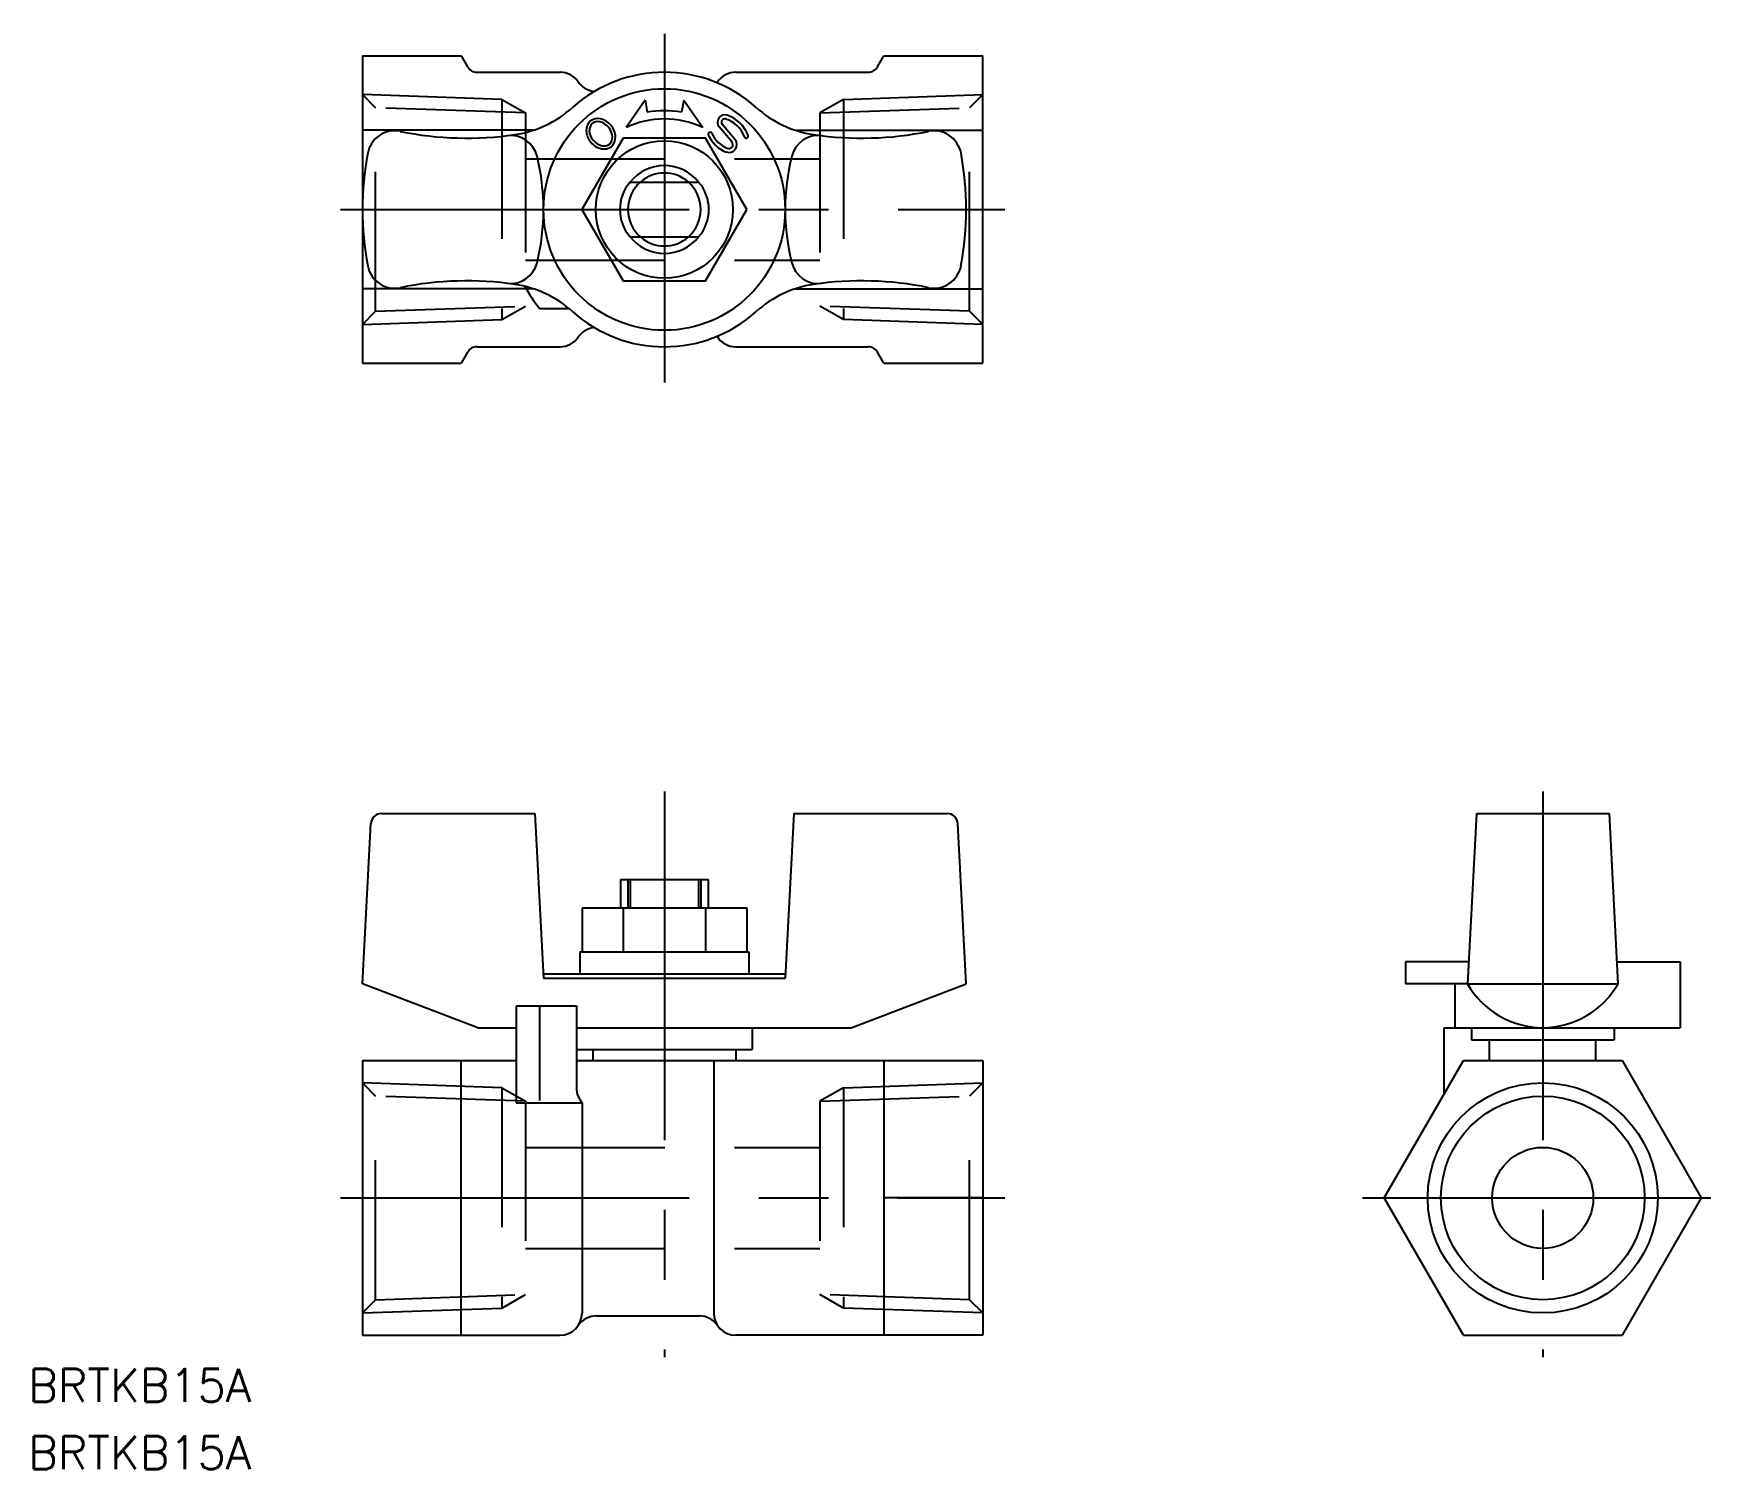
# Model space of a CAD drawing. Extents: x -137 to 16, y -25 to 106.
import ezdxf

# ---------------------------------------------------------------- set-up
doc = ezdxf.new("R2010")
doc.units = 0
doc.linetypes.add('CENTER', pattern=[50.8, 31.75, -6.35, 6.35, -6.35])
doc.linetypes.add('DASHED', pattern=[19.05, 12.7, -6.35])
doc.layers.get('0').update_dxf_attribs({"linetype": 'CONTINUOUS'})
doc.layers.add('CENTER', color=1, linetype='CENTER')
doc.styles.get("Standard").update_dxf_attribs({"font": 'txt.shx', "height": 3, "bigfont": 'bigfont.shx'})

msp = doc.modelspace()

# ---------------------------------------------------------------- linework, layer by layer
at = {"color": 7, "linetype": 'CONTINUOUS'}
for p, q in [((-107.5, 104), (-107.5, 76)), ((-107.5, 104), (-98.5, 104)), ((-98.5, 104), (-97.92, 103)), ((-60.58, 103), (-60, 104)), ((-60, 104), (-51, 104)), ((-51, 76), (-51, 104)), ((-97.06, 102.5), (-89.5, 102.5)), ((-73.5, 102.5), (-61.44, 102.5)), ((-81.76, 99.97), (-83.49, 97.48)), ((-81.76, 99.97), (-81.56, 98.86)), ((-78.24, 99.97), (-78.44, 98.86)), ((-78.24, 99.97), (-76.51, 97.48)), ((-91.94, 97.22), (-107.5, 97.22)), ((-73.84, 96.12), (-75.01, 97.52)), ((-73.56, 96.35), (-74.74, 97.76)), ((-68.06, 97.22), (-51, 97.22)), ((-83.75, 96.5), (-87.51, 90)), ((-76.25, 96.5), (-83.75, 96.5)), ((-72.49, 90), (-76.25, 96.5)), ((-83.12, 92.5), (-76.88, 92.5)), ((-87.51, 90), (-83.75, 83.5)), ((-76.25, 83.5), (-72.49, 90)), ((-83.12, 87.5), (-76.88, 87.5)), ((-83.75, 83.5), (-76.25, 83.5)), ((-91.94, 82.78), (-107.5, 82.78)), ((-68.06, 82.78), (-51, 82.78)), ((-91.37, 81), (-88.7, 81)), ((-97.92, 77), (-98.5, 76)), ((-97.06, 77.5), (-89.5, 77.5)), ((-73.5, 77.5), (-61.44, 77.5)), ((-60, 76), (-60.58, 77)), ((-107.5, 76), (-98.5, 76)), ((-60, 76), (-51, 76)), ((-107.5, 19.5), (-106.74, 34.05)), ((-105.74, 35), (-91.79, 35)), ((-91.79, 35), (-91, 20)), ((-68.21, 35), (-69, 20)), ((-68.21, 35), (-54.26, 35)), ((-52.5, 19.5), (-53.26, 34.05)), ((-6.04, 35), (-6.85, 19.5)), ((-6.04, 35), (6.04, 35)), ((6.04, 35), (6.85, 19.5)), ((-84, 29), (-76, 29)), ((-84, 29), (-84, 26.4)), ((-83.12, 29), (-83.12, 26.4)), ((-76.88, 29), (-76.88, 26.4)), ((-76, 29), (-76, 26.4)), ((-87.5, 26.4), (-72.5, 26.4)), ((-87.5, 26.4), (-87.5, 22.4)), ((-83.75, 26.4), (-83.75, 22.4)), ((-76.25, 26.4), (-76.25, 22.4)), ((-72.5, 26.4), (-72.5, 22.4)), ((-87.7, 22.4), (-72.3, 22.4)), ((-87.7, 22.4), (-87.7, 20.4)), ((-72.3, 22.4), (-72.3, 20.4)), ((-91, 20.4), (-69, 20.4)), ((-6.75, 21.5), (-12.5, 21.5)), ((-12.5, 21.5), (-12.5, 19.5)), ((6.75, 21.5), (12.5, 21.5)), ((12.5, 21.5), (12.5, 15.5)), ((-97, 15.5), (-107.5, 19.5)), ((-91, 20), (-69, 20)), ((-63, 15.5), (-52.5, 19.5)), ((-6.85, 19.5), (-12.5, 19.5)), ((-8, 19.5), (-8, 15.5)), ((-6.85, 19.5), (6.85, 19.5)), ((-93.5, 17.5), (-88, 17.5)), ((-93.5, 17.5), (-93.5, 8.67)), ((-91.37, 17.5), (-91.37, 8.87)), ((-88, 17.5), (-88, 10)), ((-97, 15.5), (-93.5, 15.5)), ((-88, 15.5), (-63, 15.5)), ((-72, 15.5), (-72, 13.5)), ((-9, 15.5), (12.5, 15.5)), ((-9, 15.5), (-9, 9.41)), ((-6.5, 15.5), (-6.5, 14.4)), ((6.5, 15.5), (6.5, 14.4)), ((-6.5, 14.4), (6.5, 14.4)), ((-4.84, 12.5), (-4.84, 14.4)), ((4.84, 12.5), (4.84, 14.4)), ((-107.5, 12.5), (-107.5, -12.5)), ((-107.5, 12.5), (-93.5, 12.5)), ((-98.5, -12.5), (-98.5, 12.5)), ((-88, 13.5), (-72, 13.5)), ((-88, 12.5), (-73.5, 12.5)), ((-86.5, 13.5), (-86.5, 12.5)), ((-75.5, 12.5), (-75.5, -10.5)), ((-73.5, 13.5), (-73.5, 12.5)), ((-73.5, 12.5), (-51, 12.5)), ((-60, 12.5), (-60, -12.5)), ((-51, 12.5), (-51, -12.5)), ((-14.43, 0), (-7.22, 12.5)), ((-7.22, 12.5), (7.22, 12.5)), ((7.22, 12.5), (14.43, 0)), ((-93.5, 8.67), (-87.5, 8.67)), ((-87.5, 8.67), (-87.5, -10.5)), ((-107.5, 0), (-98.5, 0)), ((-51, 0), (-60, 0)), ((-7.22, -12.5), (-14.43, 0)), ((14.43, 0), (7.22, -12.5)), ((-86.19, -10.75), (-76.81, -10.75)), ((-107.5, -12.5), (-89.5, -12.5)), ((-51, -12.5), (-73.5, -12.5)), ((-7.22, -12.5), (7.22, -12.5))]:
    msp.add_line(p, q, dxfattribs=at)
at = {"color": 3, "linetype": 'DASHED'}
for p, q in [((-107.5, 100.48), (-106.3, 99.27)), ((-94.8, 100.03), (-107.5, 100.48)), ((-94.8, 100.03), (-94.8, 79.97)), ((-94.8, 100.03), (-92.66, 98.8)), ((-63.7, 100.03), (-65.84, 98.8)), ((-63.7, 100.03), (-51, 100.48)), ((-63.7, 100.03), (-63.7, 79.97)), ((-51, 100.48), (-52.2, 99.27)), ((-106.3, 80.73), (-106.3, 99.27)), ((-92.66, 98.8), (-106.3, 99.27)), ((-92.66, 98.8), (-92.66, 81.2)), ((-65.84, 98.8), (-52.2, 99.27)), ((-65.84, 98.8), (-65.84, 81.2)), ((-52.2, 80.73), (-52.2, 99.27)), ((-92.66, 94.6), (-65.84, 94.6)), ((-92.66, 85.4), (-65.84, 85.4)), ((-106.3, 80.73), (-107.5, 79.52)), ((-106.3, 80.73), (-92.66, 81.2)), ((-94.8, 79.97), (-92.66, 81.2)), ((-52.2, 80.73), (-65.84, 81.2)), ((-63.7, 79.97), (-65.84, 81.2)), ((-52.2, 80.73), (-51, 79.52)), ((-107.5, 79.52), (-94.8, 79.97)), ((-51, 79.52), (-63.7, 79.97)), ((-94.8, 10.03), (-107.5, 10.48)), ((-107.5, 10.48), (-106.3, 9.27)), ((-92.66, 8.8), (-106.3, 9.27)), ((-106.3, -9.27), (-106.3, 9.27)), ((-94.8, 10.03), (-94.8, -10.03)), ((-94.8, 10.03), (-92.66, 8.8)), ((-63.7, 10.03), (-65.84, 8.8)), ((-65.84, 8.8), (-52.2, 9.27)), ((-63.7, 10.03), (-51, 10.48)), ((-63.7, 10.03), (-63.7, -10.03)), ((-51, 10.48), (-52.2, 9.27)), ((-52.2, -9.27), (-52.2, 9.27)), ((-92.66, 8.8), (-92.66, -8.8)), ((-65.84, 8.8), (-65.84, -8.8)), ((-92.66, 4.6), (-65.84, 4.6)), ((-92.66, -4.6), (-65.84, -4.6)), ((-106.3, -9.27), (-92.66, -8.8)), ((-94.8, -10.03), (-92.66, -8.8)), ((-52.2, -9.27), (-65.84, -8.8)), ((-63.7, -10.03), (-65.84, -8.8)), ((-106.3, -9.27), (-107.5, -10.48)), ((-107.5, -10.48), (-94.8, -10.03)), ((-51, -10.48), (-63.7, -10.03)), ((-52.2, -9.27), (-51, -10.48))]:
    msp.add_line(p, q, dxfattribs=at)
at = {"color": 3, "linetype": 'CONTINUOUS'}
for p, q in [((-83.32, 29), (-83.32, 26.4)), ((-76.68, 29), (-76.68, 26.4))]:
    msp.add_line(p, q, dxfattribs=at)
at = {"color": 7, "linetype": 'CONTINUOUS'}
for centre, radius in [((-80, 90), 11), ((-80, 90), 6.25), ((0, 0), 9.27), ((0, 0), 4.6)]:
    msp.add_circle(centre, radius, dxfattribs=at)
at = {"color": 3, "linetype": 'CONTINUOUS'}
msp.add_circle((0, 0), 10.48, dxfattribs=at)
at = {"color": 7, "linetype": 'CONTINUOUS'}
for centre, radius, start, end in [((-97.06, 103.5), 1, 210.0001, 270.0002), ((-89.5, 100.5), 2, 34.1555, 90), ((-80, 90), 12.5, 47.9872, 132.0352), ((-86.19, 102.75), 2, 214.2289, 265.0323), ((-73.5, 100.5), 2, 90, 145.7713), ((-61.44, 103.5), 1, 269.9997, 329.9998), ((-95.06, 106.72), 10, 278.4555, 312.0128), ((-80, 90), 9, 79.9999, 100), ((-74.5, 97.95), 0.666, 72.7316, 219.9995), ((-75.2, 95.72), 3, 19.8032, 72.7323), ((-64.94, 106.72), 10, 227.9872, 261.5445), ((-104.56, 94.67), 2.5, 78.3549, 169.2362), ((-98, 126.5), 30, 258.3548, 278.4555), ((-86.03, 97.23), 1.08, 131.3586, 182.8547), ((-85.32, 97.27), 1.8, 182.855, 219.495), ((-86.03, 97.23), 0.804, 131.8281, 182.8556), ((-85.32, 97.27), 1.52, 182.8554, 219.4149), ((-86.07, 97.2), 1.08, 77.1058, 128.6218), ((-86.07, 97.2), 0.804, 77.1057, 128.1521), ((-86.23, 96.5), 1.52, 40.5577, 77.1052), ((-86.23, 96.5), 1.8, 40.4651, 77.1052), ((-86.25, 96.52), 1.52, 2.8546, 39.4112), ((-86.25, 96.52), 1.8, 2.8549, 39.4942), ((-80, 90), 8.25, 65, 115.0002), ((-75.84, 96.86), 0.18, 24.2824, 204.378), ((-73.27, 98.02), 2.64, 204.2861, 248.4683), ((-74.5, 97.95), 0.306, 72.7318, 220.0003), ((-75.2, 95.72), 2.64, 19.8031, 72.7322), ((-62, 126.5), 30, 261.5445, 281.6452), ((-55.44, 94.67), 2.5, 10.7638, 101.6451), ((-94.02, 94.24), 2.5, 14.0359, 97.0298), ((-85.33, 97.29), 1.8, 220.4657, 257.1054), ((-85.33, 97.29), 1.52, 220.5617, 257.1054), ((-85.5, 96.59), 1.08, 257.1054, 308.6219), ((-85.5, 96.59), 0.804, 257.1057, 308.152), ((-85.54, 96.56), 0.804, 311.8292, 2.854), ((-85.54, 96.56), 1.08, 311.3577, 2.8559), ((-73.27, 98.02), 3, 204.2861, 248.4683), ((-74.11, 95.9), 0.713, 248.4678, 40.0004), ((-74.11, 95.9), 0.353, 248.4686, 40.0015), ((-72.54, 96.68), 0.18, 199.8077, 19.8), ((-65.98, 94.24), 2.5, 82.9702, 165.964), ((-80, 90), 27.5, 169.2241, 190.7759), ((-111, 90), 20, 345.964, 14.036), ((-80, 90), 4, 38.6822, 141.3178), ((-49, 90), 20, 165.964, 194.036), ((-80, 90), 27.5, 349.2241, 10.7637), ((-80.22, 90), 3.83, 139.2948, 220.7052), ((-80, 90), 3.32, 48.783, 131.217), ((-79.78, 90), 3.83, 319.2948, 40.7052), ((-80, 90), 4, 218.6822, 321.3178), ((-80, 90), 3.32, 228.783, 311.217), ((-104.56, 85.33), 2.5, 190.7638, 281.6451), ((-94.02, 85.76), 2.5, 262.9702, 345.964), ((-65.98, 85.76), 2.5, 194.036, 277.0298), ((-55.44, 85.33), 2.5, 258.3549, 349.2362), ((-98, 53.5), 30, 81.5445, 101.6452), ((-95.06, 73.28), 10, 47.9872, 81.5445), ((-64.94, 73.28), 10, 98.4555, 132.0128), ((-62, 53.5), 30, 78.3548, 98.4555), ((-80, 90), 14.5, 208.8659, 218.3665), ((-80, 90), 12.5, 227.9648, 312.0352), ((-86.19, 77.25), 2, 94.9677, 145.7711), ((-97.06, 76.5), 1, 89.9998, 149.9999), ((-89.5, 79.5), 2, 270, 325.8445), ((-73.5, 79.5), 2, 211.4693, 270), ((-61.44, 76.5), 1, 30, 90), ((-105.74, 34), 1, 90.0002, 177), ((-54.26, 34), 1, 3, 89.9998), ((0, 23.37), 7.87, 209.4701, 330.5299), ((-86, 10), 2, 180, 221.4096), ((-89.5, -10.5), 2, 270, 0), ((-86.19, -12.75), 2, 89.9999, 145.7711), ((-76.81, -12.75), 2, 34.2289, 90), ((-73.5, -10.5), 2, 180, 270)]:
    msp.add_arc(centre, radius, start, end, dxfattribs=at)
at = {"color": 3, "linetype": 'CONTINUOUS'}
for start, end in [(131.217, 228.783), (0, 48.783), (311.217, 0)]:
    msp.add_arc((-80, 90), 3.32, start, end, dxfattribs=at)
at = {"layer": 'CENTER', "color": 1, "linetype": 'CENTER'}
for p, q in [((-80, 106), (-80, 74)), ((-109.5, 90), (-49, 90)), ((-80, 37), (-80, -14.5)), ((0, 37), (0, -14.5)), ((-109.5, 0), (-49, 0)), ((-16.43, 0), (16.43, 0))]:
    msp.add_line(p, q, dxfattribs=at)

# ---------------------------------------------------------------- texts
at = {"color": 7, "linetype": 'CONTINUOUS'}
for p in [(-137.94, -18.58), (-137.94, -24.7)]:
    msp.add_text('BRTKB15A', height=3, dxfattribs=at).set_placement(p)

doc.saveas('drawing.dxf')
